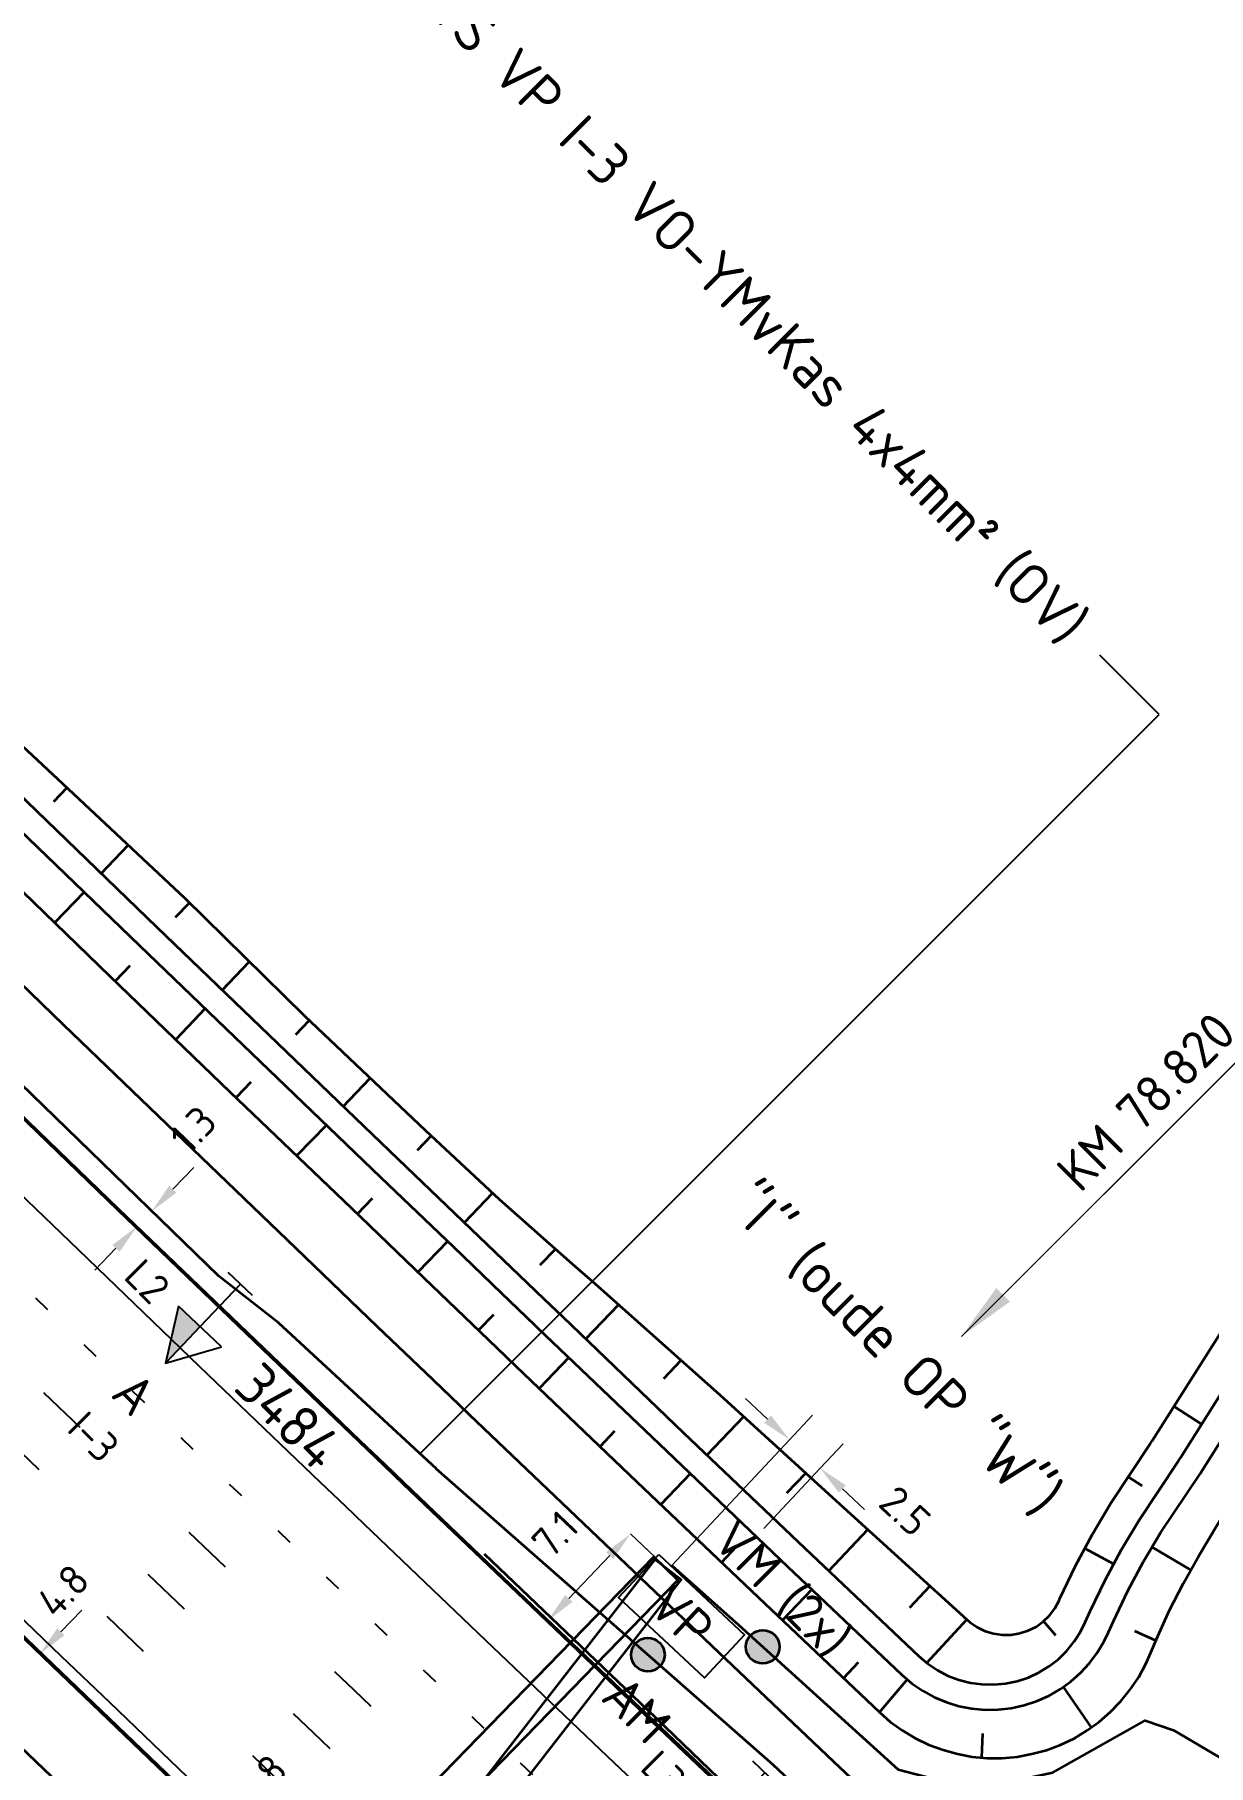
# Model space of a CAD drawing. Header units: metres. Extents: x 134219 to 139080, y 438661 to 444352.
# Drawn here: x 138011.3 to 138081.2, y 439748.1 to 439851.1 of the extents above; entities that cross this region are included whole.
import ezdxf
from ezdxf.enums import TextEntityAlignment as Align

# ---------------------------------------------------------------- set-up
doc = ezdxf.new("R2010")
doc.units = ezdxf.units.M
doc.linetypes.add('13strp', pattern=[4, 1, -3])
doc.linetypes.add('39strp', pattern=[12, 3, -9])
doc.layers.get('DEFPOINTS').update_dxf_attribs({"color": 193})
for name, color, linetype, lineweight in [('N-WE-AM-AANPIJLING-G', 7, 'Continuous', 18), ('N-WE-KL-ET-T18', 1, 'Continuous', 18), ('N-WE-KL-ET-T25', 7, 'Continuous', 25), ('N-WE-KL-ET_LS_HULPSTUK_MOF-G', 10, 'Continuous', 35), ('N-WE-KL-ET_LS_OV_ARMATUUR-S', 7, 'Continuous', 25), ('N-WE-KL-ET_LS_OV_ARMATUUR-T18', 1, 'Continuous', 25), ('N-WE-KL-ET_LS_OV_KABEL-G', 10, 'KL-LS-OV-N', 35), ('N-WE-KL-ET_LS_OV_KABEL-M', 7, 'Continuous', 18), ('N-WE-KL-ET_LS_OV_KABEL-T25', 7, 'Continuous', 25), ('N-WE-KL-ET_LS_OV_KAST-S', 10, 'Continuous', 25), ('N-WE-KL-ET_LS_OV_MANTELBUIS-G', 10, 'Continuous', 35), ('Utd-geleiderail-nw', 8, 'glm a2ee v014$0$f2m40080', 35), ('Utd-ondergr-nw', 8, '13strp', 35)]:
    doc.layers.add(name, color=color, linetype=linetype, lineweight=lineweight)
doc.layers.add('N-WE-KL-ET_LS_OV_ARMATUUR-T25', color=2, linetype='Continuous')
doc.layers.add('Utd-weg-nw', color=8, linetype='Continuous')
doc.styles.add('ISO18', font='NLCS-ISO.ttf')
doc.styles.add('ISO25', font='NLCS-ISO.ttf')
doc.styles.add('NLCS-ISO', font='NLCS-ISO.ttf')
doc.styles.add('NLCS_18', font='NLCS-ISO.ttf', dxfattribs={"height": 1.8})
doc.styles.add('NLCS_25', font='NLCS-ISO.ttf', dxfattribs={"height": 2.5})
doc.linetypes.add('glm a2ee v014$0$f2m40080', pattern='A,2,-1,[160,RTW.shx,S=0.5,R=0,X=0,Y=0],-1', length=4)
doc.linetypes.add('KL-LS-OV-N', pattern='A,4,-1,[103,NLCS.SHX,S=0.75,R=0,X=0,Y=0],-1,4,-1.5,["0V",Standard,S=1,R=0,X=0,Y=-0.5],-3', length=14.5)
doc.dimstyles.new('NLCS_t18_pijl_Dimension_l3_h1', dxfattribs={"dimtxt": 1.8, "dimasz": 1.8, "dimexe": 2, "dimexo": 2, "dimgap": 0.7, "dimtad": 1, "dimdec": 1, "dimzin": 0, "dimdsep": 46, "dimtxsty": 'NLCS_18', "dimcen": 2.5, "dimdle": 2, "dimclrd": 256, "dimclre": 256, "dimclrt": 256, "dimadec": 1, "dimazin": 0, "dimtfac": 1, "dimtdec": 1, "dimtofl": 0, "dimtmove": 1, "dimatfit": 0, "dimfxl": 0, "dimtolj": 1, "dimtzin": 0, "dimlwd": 18, "dimlwe": 18, "dimarcsym": 0})
doc.dimstyles.new('UTD', dxfattribs={"dimtxt": 1.8, "dimasz": 1.8, "dimexe": 0, "dimexo": 0, "dimgap": 0.5, "dimtad": 1, "dimdec": 1, "dimzin": 1, "dimdsep": 46, "dimtxsty": 'ISO18', "dimcen": 2.5, "dimclrd": 256, "dimclre": 256, "dimclrt": 1, "dimadec": 0, "dimazin": 0, "dimtfac": 1, "dimtdec": 1, "dimtmove": 0, "dimatfit": 3, "dimfxl": 0, "dimlwd": -1, "dimlwe": -1, "dimarcsym": 0})

# ---------------------------------------------------------------- blocks, each defined once
blk = doc.blocks.new('r')
at = {"color": 0, "linetype": 'ByBlock'}
blk.add_lwpolyline([(-3.5, 1.75), (3.5, 1.75), (3.5, -1.75), (-3.5, -1.75), (-3.5, 1.75)], dxfattribs=at)
blk = doc.blocks.new('SKL-ET_OV_KAST_VOEDINGSPUNT-SO')
blk.add_blockref('r', (0, 0))
at = {"layer": 'N-WE-KL-ET-T18', "linetype": 'ByBlock', "style": 'NLCS-ISO', "flags": 1}
for tag, p in [('OMSCHRIJVING_LEGENDA', (0, -8.43)), ('LOCATIE', (0, -12.22)), ('BPS-CODERING', (0, -16)), ('VOEDINGSPUNT', (0, -19.78)), ('GROEPSNUMMER', (0, -23.57)), ('POSITIE_X', (0, -27.35)), ('POSITIE_Y', (0, -31.14)), ('OVERIGE_OPMERKING(EN)_1', (0, -34.92)), ('OVERIGE_OPMERKING(EN)_2', (0, -38.71))]:
    blk.add_attdef(tag, p, '', height=1.8, dxfattribs=at)
at = {"layer": 'N-WE-KL-ET-T25', "linetype": 'ByBlock', "style": 'NLCS-ISO'}
for tag, p in [('KASTNAAM', (0, 5.27)), ('SOORT_KAST', (0, 0))]:
    blk.add_attdef(tag, text='', height=2.5, dxfattribs=at).set_placement(p, align=Align.MIDDLE_CENTER)
blk = doc.blocks.new('SKL-ET_OV_ARMATUUR_HD_NATRIUM_1x150W-SO (3)')
for points in [[(3.49, -1.76), (6.49, 0), (3.49, 1.76)], [(3.49, 1.76), (3.49, -1.76)], [(0, 1), (0, -1)], [(3.49, 0), (0, 0)], [(3.49, 0), (6.49, 0)]]:
    blk.add_lwpolyline(points)
blk.add_solid([(3.49, 0), (3.49, -1.76), (6.49, 0)])
at = {"layer": 'N-WE-KL-ET-T18', "linetype": 'ByBlock', "style": 'NLCS-ISO'}
blk.add_attdef('GROEPSNUMMER', text='', height=1.8, dxfattribs=at).set_placement((-2, -4), align=Align.RIGHT)
blk.add_attdef('FASE-AANSLUITING', (10, -4), '', height=1.8, dxfattribs=at)
at = {"layer": 'N-WE-KL-ET-T18', "linetype": 'ByBlock', "style": 'NLCS-ISO', "flags": 1}
for tag, p in [('TYPE_ARMATUUR', (7.76, -13.46)), ('TYPE_FABRIKAAT', (7.76, -17.24)), ('VERMOGEN_LAMP', (7.76, -21.02)), ('SPIEGELSTAND', (7.76, -24.81)), ('HOOGTE_LICHTMAST', (7.76, -28.59)), ('UITLEGGERHOEK', (7.76, -32.38)), ('TYPE_LICHTMAST', (7.76, -36.16)), ('BOTSVRIENDELIJK', (7.76, -39.95)), ('POSITIE_LICHTMAST', (7.76, -43.73)), ('KABELAANSLUITING', (7.76, -47.52)), ('VOEDINGSPUNT', (7.76, -51.3))]:
    blk.add_attdef(tag, p, '', height=1.8, dxfattribs=at)
at = {"layer": 'N-WE-KL-ET-T25', "linetype": 'ByBlock', "style": 'NLCS-ISO'}
blk.add_attdef('MASTNUMMER', text='', height=2.5, dxfattribs=at).set_placement((4, 4.31), align=Align.MIDDLE)
at = {"layer": 'N-WE-KL-ET-T25', "linetype": 'ByBlock', "style": 'NLCS-ISO', "flags": 1}
blk.add_attdef('TYPE_SYMBOOL', (7.76, -10.06), '', height=2.5, dxfattribs=at)
blk = doc.blocks.new('SKL-ET_HULP_MOF_AFDEKMOF_SO')
at = {"ltscale": 10}
h = blk.add_hatch(color=256, dxfattribs=at)
edge = h.paths.add_edge_path()
edge.add_arc((0, 0), 1, 0, 360)
blk.add_circle((0, 0), 1)
at = {"layer": 'N-WE-KL-ET-T18', "style": 'NLCS-ISO', "flags": 1}
for tag, p in [('OMSCHRIJVING_LEGENDA', (0, -8.43)), ('LOCATIE', (0, -12.22)), ('MASTNUMMER', (0, -16)), ('VAN', (0, -19.78)), ('NAAR', (0, -23.57)), ('AFTAKKING', (0, -27.35)), ('VOEDINGSPUNT', (0, -31.14)), ('GROEPSNUMMER', (0, -34.92)), ('POSITIE_X', (0, -38.71)), ('POSITIE_Y', (0, -42.49)), ('OVERIGE_OPMERKING(EN)_2', (0, -50.06))]:
    blk.add_attdef(tag, p, '', height=1.8, dxfattribs=at)
at = {"layer": 'N-WE-KL-ET-T18', "style": 'NLCS-ISO'}
blk.add_attdef('OVERIGE_OPMERKING(EN)_1', (0, -46.28), '', height=1.8, dxfattribs=at)
at = {"layer": 'N-WE-KL-ET-T25', "style": 'NLCS-ISO'}
blk.add_attdef('SOORT_MOF', (0, 2.71), '', height=2.25, dxfattribs=at)
blk = doc.blocks.new('*D262')
at = {"layer": 'DEFPOINTS', "color": 0, "transparency": 16777216}
for p in [(138011.64, 439754.7), (138008.31, 439751.23), (138008.31, 439751.23)]:
    blk.add_point(p, dxfattribs=at)
at = {"layer": 'N-WE-KL-ET_LS_OV_KABEL-M', "linetype": 'Continuous', "lineweight": 18, "transparency": 16777216}
for p, q in [((138012.88, 439756), (138014.13, 439757.3)), ((138007.06, 439749.93), (138005.81, 439748.63))]:
    blk.add_line(p, q, dxfattribs=at)
at = {"layer": 'N-WE-KL-ET_LS_OV_KABEL-M', "lineweight": 18, "transparency": 16777216}
for p, q in [((138011.64, 439754.7), (138013.08, 439753.32)), ((138008.31, 439751.23), (138009.75, 439749.85))]:
    blk.add_line(p, q, dxfattribs=at)
at = {"layer": 'N-WE-KL-ET_LS_OV_KABEL-M', "transparency": 16777216}
for points in [[(138012.67, 439756.21), (138013.1, 439755.8), (138011.64, 439754.7)], [(138006.84, 439750.14), (138007.28, 439749.73), (138008.31, 439751.23)]]:
    blk.add_solid(points, dxfattribs=at)
at = {"layer": 'N-WE-KL-ET_LS_OV_KABEL-M', "transparency": 16777216, "insert": (138013.01, 439758.45), "char_height": 1.8, "attachment_point": 5, "rotation": 46.1969, "style": 'NLCS_18'}
blk.add_mtext('\\A1;4.8', dxfattribs=at)
blk = doc.blocks.new('*D268')
at = {"layer": 'DEFPOINTS', "color": 0, "transparency": 16777216}
for p in [(138018.3, 439781.06), (138018.3, 439781.06), (138017.41, 439780.13)]:
    blk.add_point(p, dxfattribs=at)
at = {"layer": 'N-WE-KL-ET_LS_OV_KABEL-M', "linetype": 'Continuous', "lineweight": 18, "transparency": 16777216}
for p, q in [((138019.55, 439782.36), (138020.8, 439783.65)), ((138016.16, 439778.84), (138014.91, 439777.54))]:
    blk.add_line(p, q, dxfattribs=at)
at = {"layer": 'N-WE-KL-ET_LS_OV_KABEL-M', "lineweight": 18, "transparency": 16777216}
for p, q in [((138018.3, 439781.06), (138016.86, 439782.45)), ((138017.41, 439780.13), (138015.97, 439781.52))]:
    blk.add_line(p, q, dxfattribs=at)
at = {"layer": 'N-WE-KL-ET_LS_OV_KABEL-M', "transparency": 16777216}
for points in [[(138019.33, 439782.56), (138019.77, 439782.15), (138018.3, 439781.06)], [(138015.95, 439779.04), (138016.38, 439778.63), (138017.41, 439780.13)]]:
    blk.add_solid(points, dxfattribs=at)
at = {"layer": 'N-WE-KL-ET_LS_OV_KABEL-M', "transparency": 16777216, "insert": (138020.77, 439785.93), "char_height": 1.8, "attachment_point": 5, "rotation": 46.1016, "style": 'NLCS_18'}
blk.add_mtext('\\A1;1.3', dxfattribs=at)
blk = doc.blocks.new('*D356')
at = {"layer": 'DEFPOINTS', "color": 0, "transparency": 16777216}
for p in [(138056.27, 439767.44), (138056.27, 439767.44), (138058.09, 439765.74)]:
    blk.add_point(p, dxfattribs=at)
at = {"layer": 'N-WE-KL-ET_LS_OV_KABEL-M', "linetype": 'Continuous', "lineweight": 18, "transparency": 16777216}
for p, q in [((138054.96, 439768.67), (138053.64, 439769.9)), ((138059.41, 439764.51), (138060.72, 439763.28))]:
    blk.add_line(p, q, dxfattribs=at)
at = {"layer": 'N-WE-KL-ET_LS_OV_KABEL-M', "lineweight": 18, "transparency": 16777216}
for p, q in [((138056.27, 439767.44), (138057.64, 439768.9)), ((138058.09, 439765.74), (138059.46, 439767.2))]:
    blk.add_line(p, q, dxfattribs=at)
at = {"layer": 'N-WE-KL-ET_LS_OV_KABEL-M', "transparency": 16777216}
for points in [[(138055.16, 439768.89), (138054.75, 439768.45), (138056.27, 439767.44)], [(138059.61, 439764.73), (138059.2, 439764.29), (138058.09, 439765.74)]]:
    blk.add_solid(points, dxfattribs=at)
at = {"layer": 'N-WE-KL-ET_LS_OV_KABEL-M', "transparency": 16777216, "insert": (138063.14, 439763.2), "char_height": 1.8, "attachment_point": 5, "rotation": 316.8888, "style": 'NLCS_18'}
blk.add_mtext('\\A1;2.5', dxfattribs=at)
blk = doc.blocks.new('*D358')
at = {"layer": 'DEFPOINTS', "color": 0, "transparency": 16777216}
for p in [(138023.44, 439743.38), (138020.13, 439739.93), (138020.13, 439739.93)]:
    blk.add_point(p, dxfattribs=at)
at = {"layer": 'N-WE-KL-ET_LS_OV_KABEL-M', "linetype": 'Continuous', "lineweight": 18, "transparency": 16777216}
for p, q in [((138024.69, 439744.68), (138025.93, 439745.98)), ((138018.88, 439738.63), (138017.64, 439737.33))]:
    blk.add_line(p, q, dxfattribs=at)
at = {"layer": 'N-WE-KL-ET_LS_OV_KABEL-M', "lineweight": 18, "transparency": 16777216}
for p, q in [((138023.44, 439743.38), (138022, 439744.77)), ((138020.13, 439739.93), (138018.68, 439741.31))]:
    blk.add_line(p, q, dxfattribs=at)
at = {"layer": 'N-WE-KL-ET_LS_OV_KABEL-M', "transparency": 16777216}
for points in [[(138024.47, 439744.89), (138024.9, 439744.48), (138023.44, 439743.38)], [(138018.67, 439738.84), (138019.1, 439738.42), (138020.13, 439739.93)]]:
    blk.add_solid(points, dxfattribs=at)
at = {"layer": 'N-WE-KL-ET_LS_OV_KABEL-M', "transparency": 16777216, "insert": (138024.81, 439747.13), "char_height": 1.8, "attachment_point": 5, "rotation": 46.2058, "style": 'NLCS_18'}
blk.add_mtext('\\A1;4.8', dxfattribs=at)
blk = doc.blocks.new('*D369')
at = {"layer": 'DEFPOINTS', "color": 0, "transparency": 16777216}
for p in [(138046.8, 439761.84), (138046.8, 439761.84), (138041.88, 439756.68)]:
    blk.add_point(p, dxfattribs=at)
at = {"layer": 'N-WE-KL-ET_LS_OV_KABEL-M', "lineweight": 18, "transparency": 16777216}
for p, q in [((138046.8, 439761.84), (138048.25, 439760.46)), ((138041.88, 439756.68), (138043.33, 439755.3))]:
    blk.add_line(p, q, dxfattribs=at)
at = {"layer": 'N-WE-KL-ET_LS_OV_KABEL-M', "linetype": 'Continuous', "lineweight": 18, "transparency": 16777216}
blk.add_line((138043.12, 439757.99), (138045.56, 439760.54), dxfattribs=at)
at = {"layer": 'N-WE-KL-ET_LS_OV_KABEL-M', "transparency": 16777216}
for points in [[(138045.34, 439760.74), (138045.77, 439760.33), (138046.8, 439761.84)], [(138042.91, 439758.19), (138043.34, 439757.78), (138041.88, 439756.68)]]:
    blk.add_solid(points, dxfattribs=at)
at = {"layer": 'N-WE-KL-ET_LS_OV_KABEL-M', "transparency": 16777216, "insert": (138042.3, 439761.82), "char_height": 1.8, "attachment_point": 5, "rotation": 46.3454, "style": 'NLCS_18'}
blk.add_mtext('\\A1;7.1', dxfattribs=at)
blk = doc.blocks.new('SKL-ET_HULP_MOF_VERBINDINGSMOF-SO')
at = {"ltscale": 10}
h = blk.add_hatch(color=256, dxfattribs=at)
edge = h.paths.add_edge_path()
edge.add_arc((0, 0), 1, 0, 360)
blk.add_circle((0, 0), 1)
at = {"layer": 'N-WE-KL-ET_LS_OV_ARMATUUR-T18', "style": 'ISO18', "flags": 1}
for tag, p in [('OMSCHRIJVING_LEGENDA', (0, -8.43)), ('LOCATIE', (0, -12.22)), ('MASTNUMMER', (0, -16)), ('VAN', (0, -19.78)), ('NAAR', (0, -23.57)), ('VOEDINGSPUNT', (0, -27.35)), ('GROEPSNUMMER', (0, -31.14)), ('OVERIGE_OPMERKING(EN)_1', (0, -34.92)), ('OVERIGE_OPMERKING(EN)_2', (0, -38.71))]:
    blk.add_attdef(tag, p, '', height=1.8, dxfattribs=at)
at = {"layer": 'N-WE-KL-ET_LS_OV_ARMATUUR-T25', "style": 'ISO25'}
blk.add_attdef('SOORT_MOF', (0, 2.71), '', height=2.25, dxfattribs=at)
blk = doc.blocks.new('SAL-AM_KILOMETRERING-SO (1)')
blk.add_lwpolyline([(10, 0), (19, 0), (37, 0)])
at = {"style": 'ISO25'}
blk.add_text('KM', height=2.25, dxfattribs=at).set_placement((21, 1))
blk.add_attdef('KM', (26, 1), '', height=2.25, dxfattribs=at)

msp = doc.modelspace()

# ---------------------------------------------------------------- linework, layer by layer
at = {"layer": 'N-WE-KL-ET_LS_OV_KABEL-G', "flags": 128}
for points, elevation in [([(137436.91, 440306.7), (137444.28, 440300.35), (137482.44, 440263.04), (137488.79, 440256.89), (137491.36, 440254.61), (137492.38, 440253.39), (137536.11, 440210.84), (137584.46, 440163.72), (137625.43, 440123.4), (137629.18, 440119.99), (137630.49, 440119.14), (137632.39, 440116.92), (137668.36, 440081.71), (137675.32, 440074.8), (137677.35, 440073.36), (137679.01, 440071.17), (137703.42, 440047.33), (137722.06, 440029.17), (137723.85, 440028.13), (137725.24, 440026.43), (137736.96, 440014.83), (137746.02, 440006.09), (137750.75, 440001.92), (137767.59, 439985.79), (137770.24, 439982.8), (137773.53, 439979.73), (137775.37, 439977.8), (137781.94, 439971.22), (137815.54, 439938.78), (137858.64, 439896.54), (137910.22, 439846.16), (137939.96, 439816.95), (137949.15, 439808.11), (137954.69, 439802.95), (137958.56, 439799.29), (137959.31, 439797.98), (138000, 439759.02), (138001.68, 439757.82), (138004.72, 439754.97), (138006.3, 439753.15), (138026.58, 439733.76), (138047.23, 439713.88), (138048.95, 439712.64), (138051.86, 439709.96), (138053.22, 439708.2), (138075.65, 439687.35), (138078.9, 439684.05), (138080.54, 439683.96), (138083.79, 439681.24), (138083.79, 439681.24)], 0.78), ([(138117.8, 439691.6), (138115.63, 439693.28), (138114.24, 439694.01), (138099.89, 439706.6), (138098.96, 439707.43), (138086.81, 439718.48), (138055.29, 439748.08), (138035.23, 439765.71), (138035.25, 439765.71), (138025.84, 439774.41), (138022.29, 439777.18), (137997.26, 439801.48), (137982.03, 439816.19), (137952.9, 439844.66), (137950.81, 439846), (137947.25, 439849.56), (137871.11, 439921.25), (137871.64, 439921.57), (137872.2, 439921.27)], 1.03), ([(138049.26, 439759.96), (138053.22, 439756.42), (138062.73, 439747.81), (138066.03, 439746.96), (138068.87, 439746.98), (138071.93, 439747.63), (138077.43, 439750.73), (138079.13, 439750.15), (138088.95, 439744.36), (138092.33, 439742.27), (138095.15, 439740.45)], 0.41)]:
    msp.add_lwpolyline(points, dxfattribs=dict(at, elevation=elevation))
at = {"layer": 'N-WE-KL-ET_LS_OV_KABEL-M'}
for points in [[(138049.26, 439759.96), (138056.27, 439767.44)], [(138054.74, 439762.16), (138058.09, 439765.74)], [(138047.97, 439760.72), (138046.8, 439761.84)]]:
    msp.add_lwpolyline(points, dxfattribs=at)
at = {"layer": 'N-WE-KL-ET_LS_OV_KABEL-T25'}
for p, q in [((138078.27, 439810.62), (138074.74, 439814.15)), ((138034.28, 439766.62), (138078.27, 439810.62))]:
    msp.add_line(p, q, dxfattribs=at)
at = {"layer": 'N-WE-KL-ET_LS_OV_MANTELBUIS-G', "linetype": 'Continuous'}
for points in [[(138008.26, 439708.83), (138009.84, 439707.61), (138049.82, 439759.1), (138048.24, 439760.32)], [(138022.38, 439733.94), (138023.81, 439732.54), (138049.62, 439759.07), (138048.18, 439760.47)]]:
    msp.add_lwpolyline(points, close=True, dxfattribs=at)
at = {"layer": 'Utd-geleiderail-nw', "linetype": 'Continuous', "flags": 128}
msp.add_lwpolyline([(138038.09, 439760.64), (138047.81, 439751.35), (138052.54, 439746.82)], dxfattribs=at)
at = {"layer": 'Utd-ondergr-nw', "linetype": 'Continuous', "flags": 128}
for points in [[(137942.9, 439852.34), (137944.61, 439850.66), (137951.78, 439843.68), (137958.94, 439836.71), (137966.1, 439829.73), (137969.16, 439826.75), (137973.25, 439822.76), (137980.4, 439815.81), (137987.56, 439808.86), (137994.72, 439801.92), (138001.89, 439794.99), (138009.07, 439788.07), (138016.25, 439781.15), (138023.44, 439774.24), (138027.78, 439770.08), (138030.65, 439767.33), (138032.12, 439765.92), (138033.25, 439764.83), (138040.48, 439757.92), (138047.71, 439751.03), (138054.96, 439744.15)], [(137942.94, 439852.39), (137944.66, 439850.71), (137951.82, 439843.74), (137958.99, 439836.76), (137966.15, 439829.78), (137969.21, 439826.8), (137973.3, 439822.81), (137980.45, 439815.86), (137987.6, 439808.91), (137994.77, 439801.97), (138001.94, 439795.04), (138009.11, 439788.12), (138016.3, 439781.2), (138023.49, 439774.29), (138027.83, 439770.13), (138030.69, 439767.38), (138032.17, 439765.97), (138033.3, 439764.88), (138040.53, 439757.97), (138047.76, 439751.08), (138055.01, 439744.2)], [(137936.23, 439827.74), (137943.39, 439820.76), (137950.56, 439813.78), (137953.61, 439810.8), (137957.72, 439806.8), (137964.88, 439799.83), (137972.05, 439792.87), (137979.23, 439785.92), (137986.42, 439778.97), (137993.61, 439772.03), (138000.81, 439765.1), (138008.02, 439758.17), (138012.36, 439754), (138015.23, 439751.25), (138022.45, 439744.33), (138029.67, 439737.41), (138036.89, 439730.49), (138044.11, 439723.57), (138051.33, 439716.65), (138058.54, 439709.73), (138065.49, 439703.07)], [(137936.28, 439827.79), (137943.44, 439820.81), (137950.6, 439813.83), (137953.66, 439810.85), (137957.76, 439806.85), (137964.93, 439799.88), (137972.1, 439792.92), (137979.28, 439785.97), (137986.47, 439779.02), (137993.66, 439772.08), (138000.86, 439765.15), (138008.07, 439758.22), (138012.41, 439754.06), (138015.28, 439751.3), (138022.5, 439744.38), (138029.72, 439737.46), (138036.94, 439730.54), (138044.16, 439723.62), (138051.37, 439716.7), (138058.59, 439709.78), (138065.54, 439703.12)], [(138005.72, 439813.29), (138013.01, 439806.5), (138020.26, 439799.68), (138027.36, 439792.7), (138034.59, 439785.85), (138038.98, 439781.76), (138041.95, 439779.12), (138043.48, 439777.78), (138044.67, 439776.74), (138052.12, 439770.12), (138059.48, 439763.41), (138066.82, 439756.73)], [(138004.27, 439811.8), (138011.43, 439804.88), (138018.6, 439797.96), (138025.78, 439791.05), (138032.96, 439784.15), (138037.29, 439780), (138040.16, 439777.25), (138041.63, 439775.84), (138042.76, 439774.75), (138049.96, 439767.86), (138057.18, 439760.99), (138063.97, 439754.55)], [(138012.47, 439805.45), (138013.26, 439806.27)], [(138010.39, 439803.8), (138017.56, 439796.88), (138024.74, 439789.97), (138031.92, 439783.07), (138036.25, 439778.92), (138039.12, 439776.17), (138040.59, 439774.76), (138041.72, 439773.67), (138048.93, 439766.78), (138056.15, 439759.9), (138062.93, 439753.46)], [(138015.28, 439801.16), (138016.9, 439802.84)], [(138008.63, 439801.97), (138015.8, 439795.05), (138022.97, 439788.14), (138030.16, 439781.24), (138034.49, 439777.08), (138037.36, 439774.33), (138038.83, 439772.92), (138039.97, 439771.83), (138047.17, 439764.94), (138054.4, 439758.06), (138061.61, 439751.22)], [(138014.28, 439800.05), (138012.51, 439798.22)], [(138019.71, 439798.55), (138020.54, 439799.41)], [(138005.85, 439799.09), (138013.02, 439792.17), (138020.2, 439785.26), (138027.39, 439778.35), (138031.72, 439774.19), (138034.59, 439771.44), (138036.06, 439770.03), (138037.2, 439768.94), (138044.41, 439762.05), (138051.64, 439755.16), (138058.88, 439748.29), (138066.14, 439741.44)], [(138016.99, 439795.66), (138016.11, 439794.75)], [(138022.48, 439794.22), (138024.1, 439795.9)], [(138021.48, 439793.11), (138019.72, 439791.28)], [(138026.88, 439791.58), (138027.67, 439792.41)], [(138029.69, 439787.29), (138031.3, 439788.97)], [(138024.2, 439788.73), (138023.32, 439787.81)], [(138028.69, 439786.18), (138026.92, 439784.35)], [(138034.11, 439784.68), (138034.93, 439785.53)], [(138031.41, 439781.8), (138030.53, 439780.88)], [(138036.91, 439780.37), (138038.59, 439782.12)], [(138035.9, 439779.25), (138034.14, 439777.42)], [(138041.42, 439777.85), (138042.33, 439778.79)], [(138066.82, 439756.73), (138067, 439756.58), (138067.43, 439756.28), (138067.91, 439756.05), (138068.41, 439755.9), (138068.93, 439755.83), (138069.45, 439755.83), (138069.97, 439755.92), (138070.47, 439756.08), (138070.94, 439756.31), (138071.37, 439756.62), (138071.74, 439756.98), (138072.06, 439757.4), (138072.31, 439757.86), (138072.36, 439757.99), (138073.29, 439759.93), (138074.3, 439761.82), (138075.4, 439763.66), (138077.74, 439767.19), (138077.86, 439767.37), (138083.21, 439775.83)], [(138038.63, 439774.87), (138037.75, 439773.96)], [(138044.13, 439773.45), (138046.08, 439775.48)], [(138063.97, 439754.55), (138064.48, 439754.11), (138065.07, 439753.72), (138065.69, 439753.39), (138066.35, 439753.14), (138067.03, 439752.97), (138067.72, 439752.88), (138068.42, 439752.86), (138069.12, 439752.92), (138069.81, 439753.07), (138070.48, 439753.29), (138071.11, 439753.58), (138071.71, 439753.95), (138072.27, 439754.38), (138072.77, 439754.87), (138073.21, 439755.42), (138073.59, 439756.01), (138073.87, 439756.58), (138074.16, 439757.23), (138075.05, 439759.08), (138076.02, 439760.9), (138077.07, 439762.66), (138079.41, 439766.19), (138079.54, 439766.37), (138084.88, 439774.83)], [(138062.93, 439753.46), (138062.95, 439753.44), (138063.55, 439752.93), (138064.2, 439752.49), (138064.88, 439752.12), (138065.61, 439751.81), (138066.35, 439751.58), (138067.12, 439751.43), (138067.9, 439751.36), (138068.69, 439751.37), (138069.46, 439751.46), (138070.23, 439751.63), (138070.97, 439751.87), (138071.69, 439752.19), (138072.37, 439752.58), (138073, 439753.04), (138073.59, 439753.56), (138074.12, 439754.14), (138074.58, 439754.76), (138074.99, 439755.44), (138075.25, 439755.98), (138075.54, 439756.64), (138076.4, 439758.44), (138077.34, 439760.19), (138078.35, 439761.89), (138080.7, 439765.42), (138080.82, 439765.6), (138086.17, 439774.06)], [(138043.12, 439772.33), (138041.36, 439770.5)], [(138048.78, 439771.08), (138049.82, 439772.17)], [(138080.79, 439768.36), (138079.16, 439769.42)], [(138051.36, 439766.54), (138053.54, 439768.83)], [(138045.85, 439767.96), (138044.98, 439767.04)], [(138050.35, 439765.42), (138048.6, 439763.59)], [(138056.1, 439764.27), (138057.23, 439765.46)], [(138077.25, 439764.69), (138076.43, 439765.23)], [(138061.61, 439751.22), (138062.26, 439750.65), (138062.99, 439750.13), (138063.75, 439749.67), (138064.56, 439749.28), (138065.4, 439748.97), (138066.26, 439748.73), (138067.14, 439748.57), (138068.03, 439748.49), (138068.92, 439748.49), (138069.81, 439748.57), (138070.69, 439748.73), (138071.56, 439748.96), (138072.4, 439749.28), (138073.2, 439749.66), (138073.97, 439750.12), (138074.7, 439750.64), (138075.37, 439751.23), (138075.99, 439751.87), (138076.55, 439752.57), (138077.05, 439753.31), (138077.47, 439754.1), (138077.77, 439754.77), (138078.1, 439755.56), (138078.86, 439757.25), (138079.71, 439758.91), (138080.62, 439760.53), (138082.8, 439764.16)], [(138058.6, 439759.64), (138060.92, 439762.09)], [(138053.09, 439761.06), (138052.22, 439760.14)], [(138075.56, 439760.04), (138073.84, 439760.96)], [(138077.86, 439761.05), (138080.14, 439759.69)], [(138057.59, 439758.53), (138055.84, 439756.69)], [(138063.42, 439757.46), (138064.62, 439758.73)], [(138064.43, 439754.15), (138066.82, 439756.73)], [(138072.11, 439755.79), (138071.39, 439756.64)], [(138076.8, 439756.06), (138078.07, 439755.49)], [(138060.34, 439754.17), (138059.47, 439753.25)], [(138063.27, 439753.17), (138061.61, 439751.22)], [(138072.55, 439752.72), (138074.22, 439750.3)], [(138067.76, 439749.94), (138067.69, 439748.52)]]:
    msp.add_lwpolyline(points, dxfattribs=at)
at = {"layer": 'Utd-weg-nw', "linetype": '39strp', "flags": 128}
for points in [[(137358.55, 440406.61), (137364.09, 440401.22), (137371.25, 440394.24), (137378.41, 440387.26), (137385.57, 440380.28), (137392.73, 440373.3), (137399.9, 440366.32), (137407.06, 440359.34), (137414.22, 440352.36), (137421.38, 440345.38), (137428.54, 440338.4), (137435.7, 440331.42), (137442.86, 440324.44), (137450.03, 440317.46), (137457.19, 440310.48), (137464.35, 440303.5), (137471.51, 440296.52), (137478.67, 440289.55), (137485.83, 440282.57), (137492.99, 440275.59), (137500.16, 440268.61), (137507.32, 440261.63), (137514.48, 440254.65), (137521.64, 440247.67), (137528.8, 440240.69), (137535.96, 440233.71), (137543.13, 440226.73), (137550.29, 440219.75), (137557.45, 440212.77), (137564.61, 440205.79), (137568.83, 440201.67), (137571.77, 440198.81), (137578.93, 440191.83), (137586.09, 440184.85), (137593.26, 440177.87), (137600.42, 440170.89), (137607.58, 440163.91), (137614.74, 440156.94), (137621.9, 440149.96), (137629.06, 440142.98), (137636.22, 440136), (137643.39, 440129.02), (137650.55, 440122.04), (137657.71, 440115.06), (137664.87, 440108.08), (137672.03, 440101.1), (137679.19, 440094.12), (137686.35, 440087.14), (137693.52, 440080.16), (137700.68, 440073.18), (137707.84, 440066.2), (137715, 440059.22), (137715.57, 440058.66), (137722.16, 440052.24), (137729.32, 440045.26), (137736.49, 440038.28), (137743.65, 440031.3), (137750.81, 440024.32), (137757.97, 440017.35), (137765.13, 440010.37), (137772.29, 440003.39), (137779.45, 439996.41), (137786.62, 439989.43), (137793.78, 439982.45), (137800.94, 439975.47), (137808.1, 439968.49), (137815.26, 439961.51), (137822.42, 439954.53), (137829.58, 439947.55), (137836.75, 439940.57), (137843.91, 439933.59), (137851.07, 439926.61), (137858.23, 439919.63), (137865.39, 439912.65), (137872.55, 439905.67), (137879.71, 439898.69), (137886.88, 439891.71), (137894.04, 439884.74), (137901.2, 439877.76), (137908.36, 439870.78), (137915.52, 439863.8), (137922.68, 439856.82), (137929.85, 439849.84), (137935.29, 439844.53), (137937.01, 439842.86), (137944.17, 439835.88), (137951.33, 439828.9), (137958.49, 439821.92), (137961.55, 439818.94), (137965.65, 439814.95), (137972.8, 439807.99), (137979.97, 439801.03), (137987.14, 439794.09), (137994.32, 439787.15), (138001.5, 439780.22), (138008.69, 439773.29), (138015.89, 439766.38), (138020.23, 439762.21), (138023.1, 439759.46), (138030.32, 439752.54), (138037.54, 439745.62), (138044.76, 439738.7), (138051.98, 439731.78), (138059.19, 439724.86), (138066.41, 439717.94), (138073.36, 439711.28)], [(137356.11, 440404.11), (137361.65, 440398.71), (137368.81, 440391.73), (137375.97, 440384.75), (137383.13, 440377.77), (137390.29, 440370.79), (137397.45, 440363.81), (137404.61, 440356.83), (137411.78, 440349.85), (137418.94, 440342.87), (137426.1, 440335.9), (137433.26, 440328.92), (137440.42, 440321.94), (137447.58, 440314.96), (137454.74, 440307.98), (137461.91, 440301), (137469.07, 440294.02), (137476.23, 440287.04), (137483.39, 440280.06), (137490.55, 440273.08), (137497.71, 440266.1), (137504.87, 440259.12), (137512.04, 440252.14), (137519.2, 440245.16), (137526.36, 440238.18), (137533.52, 440231.2), (137540.68, 440224.22), (137547.84, 440217.24), (137555.01, 440210.26), (137562.17, 440203.29), (137566.39, 440199.17), (137569.33, 440196.31), (137576.49, 440189.33), (137583.65, 440182.35), (137590.81, 440175.37), (137597.97, 440168.39), (137605.14, 440161.41), (137612.3, 440154.43), (137619.46, 440147.45), (137626.62, 440140.47), (137633.78, 440133.49), (137640.94, 440126.51), (137648.1, 440119.53), (137655.27, 440112.55), (137662.43, 440105.57), (137669.59, 440098.59), (137676.75, 440091.61), (137683.91, 440084.63), (137691.07, 440077.65), (137698.23, 440070.67), (137705.4, 440063.7), (137712.56, 440056.72), (137713.13, 440056.16), (137719.72, 440049.74), (137726.88, 440042.76), (137734.04, 440035.78), (137741.2, 440028.8), (137748.37, 440021.82), (137755.53, 440014.84), (137762.69, 440007.86), (137769.85, 440000.88), (137777.01, 439993.9), (137784.17, 439986.92), (137791.33, 439979.94), (137798.5, 439972.96), (137805.66, 439965.98), (137812.82, 439959), (137819.98, 439952.02), (137827.14, 439945.04), (137834.3, 439938.06), (137841.46, 439931.09), (137848.63, 439924.11), (137855.79, 439917.13), (137862.95, 439910.15), (137870.11, 439903.17), (137877.27, 439896.19), (137884.43, 439889.21), (137891.59, 439882.23), (137898.76, 439875.25), (137905.92, 439868.27), (137913.08, 439861.29), (137920.24, 439854.31), (137927.4, 439847.33), (137932.84, 439842.03), (137934.56, 439840.35), (137941.73, 439833.37), (137948.89, 439826.39), (137956.05, 439819.41), (137959.11, 439816.43), (137963.21, 439812.44), (137970.37, 439805.48), (137977.53, 439798.52), (137984.71, 439791.57), (137991.89, 439784.63), (137999.07, 439777.7), (138006.27, 439770.77), (138013.47, 439763.85), (138017.81, 439759.69), (138020.68, 439756.93), (138027.9, 439750.01), (138035.12, 439743.09), (138042.34, 439736.17), (138049.55, 439729.25), (138056.77, 439722.33), (138063.99, 439715.41), (138070.94, 439708.75)], [(137353.67, 440401.6), (137359.2, 440396.2), (137366.36, 440389.22), (137373.53, 440382.25), (137380.69, 440375.27), (137387.85, 440368.29), (137395.01, 440361.31), (137402.17, 440354.33), (137409.33, 440347.35), (137416.49, 440340.37), (137423.66, 440333.39), (137430.82, 440326.41), (137437.98, 440319.43), (137445.14, 440312.45), (137452.3, 440305.47), (137459.46, 440298.49), (137466.62, 440291.51), (137473.79, 440284.53), (137480.95, 440277.55), (137488.11, 440270.57), (137495.27, 440263.59), (137502.43, 440256.61), (137509.59, 440249.63), (137516.76, 440242.66), (137523.92, 440235.68), (137531.08, 440228.7), (137538.24, 440221.72), (137545.4, 440214.74), (137552.56, 440207.76), (137559.72, 440200.78), (137563.95, 440196.66), (137566.89, 440193.8), (137574.05, 440186.82), (137581.21, 440179.84), (137588.37, 440172.86), (137595.53, 440165.88), (137602.69, 440158.9), (137609.85, 440151.92), (137617.02, 440144.94), (137624.18, 440137.96), (137631.34, 440130.98), (137638.5, 440124), (137645.66, 440117.02), (137652.82, 440110.05), (137659.98, 440103.07), (137667.15, 440096.09), (137674.31, 440089.11), (137681.47, 440082.13), (137688.63, 440075.15), (137695.79, 440068.17), (137702.95, 440061.19), (137710.12, 440054.21), (137710.69, 440053.65), (137717.28, 440047.23), (137724.44, 440040.25), (137731.6, 440033.27), (137738.76, 440026.29), (137745.92, 440019.31), (137753.08, 440012.33), (137760.25, 440005.35), (137767.41, 439998.37), (137774.57, 439991.39), (137781.73, 439984.41), (137788.89, 439977.44), (137796.05, 439970.46), (137803.21, 439963.48), (137810.38, 439956.5), (137817.54, 439949.52), (137824.7, 439942.54), (137831.86, 439935.56), (137839.02, 439928.58), (137846.18, 439921.6), (137853.34, 439914.62), (137860.51, 439907.64), (137867.67, 439900.66), (137874.83, 439893.68), (137881.99, 439886.7), (137889.15, 439879.72), (137896.31, 439872.74), (137903.47, 439865.76), (137910.64, 439858.78), (137917.8, 439851.8), (137924.96, 439844.82), (137930.4, 439839.52), (137932.12, 439837.85), (137939.28, 439830.87), (137946.44, 439823.89), (137953.61, 439816.91), (137956.66, 439813.93), (137960.76, 439809.93), (137967.93, 439802.97), (137975.1, 439796.01), (137982.27, 439789.06), (137989.45, 439782.11), (137996.64, 439775.18), (138003.84, 439768.25), (138011.05, 439761.33), (138015.39, 439757.16), (138018.26, 439754.41), (138025.48, 439747.49), (138032.69, 439740.57), (138039.91, 439733.65), (138047.13, 439726.73), (138054.35, 439719.81), (138061.57, 439712.88), (138068.51, 439706.22)]]:
    msp.add_lwpolyline(points, dxfattribs=at)
at = {"layer": 'Utd-weg-nw', "linetype": '13strp', "flags": 128}
msp.add_lwpolyline([(137825.02, 439957.2), (137832.18, 439950.22), (137839.35, 439943.24), (137846.51, 439936.26), (137853.67, 439929.28), (137860.83, 439922.3), (137867.99, 439915.32), (137875.15, 439908.34), (137882.31, 439901.36), (137889.48, 439894.38), (137896.64, 439887.4), (137903.8, 439880.42), (137910.96, 439873.44), (137918.12, 439866.46), (137925.28, 439859.48), (137932.44, 439852.51), (137937.89, 439847.2), (137939.61, 439845.53), (137946.77, 439838.55), (137953.93, 439831.57), (137961.09, 439824.59), (137964.15, 439821.61), (137968.25, 439817.62), (137975.4, 439810.66), (137982.56, 439803.71), (137989.73, 439796.77), (137996.9, 439789.83), (138004.09, 439782.9), (138011.28, 439775.98), (138018.47, 439769.06), (138022.81, 439764.9), (138025.68, 439762.15), (138032.9, 439755.23), (138040.12, 439748.31), (138047.34, 439741.39), (138054.55, 439734.47), (138061.77, 439727.55), (138068.99, 439720.63), (138075.94, 439713.97)], dxfattribs=at)
at = {"layer": 'Utd-weg-nw', "linetype": 'Continuous', "flags": 128}
for points in [[(137942.28, 439848.27), (137949.44, 439841.29), (137956.6, 439834.31), (137963.76, 439827.33), (137966.82, 439824.35), (137970.91, 439820.36), (137978.07, 439813.4), (137985.22, 439806.46), (137992.39, 439799.51), (137999.56, 439792.58), (138006.74, 439785.65), (138013.93, 439778.74), (138021.12, 439771.82), (138025.46, 439767.66), (138028.33, 439764.91), (138029.8, 439763.5), (138030.94, 439762.41), (138038.16, 439755.5), (138045.41, 439748.6), (138052.66, 439741.72), (138059.93, 439734.85), (138067.21, 439728), (138074.51, 439721.16), (138078.81, 439717.14)], [(137936.77, 439828.29), (137943.93, 439821.31), (137951.09, 439814.33), (137954.15, 439811.35), (137958.25, 439807.35), (137965.42, 439800.39), (137972.59, 439793.42), (137979.77, 439786.47), (137986.95, 439779.52), (137994.15, 439772.59), (138001.35, 439765.65), (138008.55, 439758.73), (138012.9, 439754.56), (138015.77, 439751.81), (138022.99, 439744.89), (138030.2, 439737.97), (138037.42, 439731.05), (138044.64, 439724.13), (138051.86, 439717.21), (138059.08, 439710.29), (138066.02, 439703.63)]]:
    msp.add_lwpolyline(points, dxfattribs=at)

# ---------------------------------------------------------------- block references
at = {"layer": 'N-WE-AM-AANPIJLING-G'}
ref = msp.add_blockref('SAL-AM_KILOMETRERING-SO (1)', (138059.43, 439766.52), dxfattribs=dict(at, rotation=44.99884726027558))
ref.add_attrib('KM', '78.820', (138077.11, 439785.61), dxfattribs={"layer": 'N-WE-KL-ET_LS_OV_ARMATUUR-T25', "height": 2.25, "rotation": 44.9988, "style": 'ISO25'})
at = {"layer": 'N-WE-KL-ET_LS_HULPSTUK_MOF-G'}
ref = msp.add_blockref('SKL-ET_HULP_MOF_VERBINDINGSMOF-SO', (138054.67, 439755.11, 0.41), dxfattribs=at)
ref.add_attrib('SOORT_MOF', 'VM (2x)', dxfattribs={"layer": 'N-WE-KL-ET_LS_OV_ARMATUUR-T25', "height": 2.25, "rotation": 314.9988, "style": 'ISO25'}).set_placement((138052.34, 439762.1, 0.41), align=Align.MIDDLE_LEFT)
ref = msp.add_blockref('SKL-ET_HULP_MOF_VERBINDINGSMOF-SO', (138054.67, 439755.11, 0.41), dxfattribs=at)
ref.add_attrib('SOORT_MOF', 'VM', dxfattribs={"layer": 'N-WE-KL-ET_LS_OV_ARMATUUR-T25', "height": 2.25, "rotation": 314.9988, "style": 'ISO25'}).set_placement((138052.34, 439762.1, 0.41), align=Align.MIDDLE_LEFT)
ref = msp.add_blockref('SKL-ET_HULP_MOF_AFDEKMOF_SO', (138047.83, 439754.64, 1.03), dxfattribs=at)
ref.add_attrib('SOORT_MOF', 'AM', (138044.95, 439752.01, 1.03), dxfattribs={"layer": 'N-WE-KL-ET_LS_OV_ARMATUUR-T25', "height": 2.25, "rotation": 314.9988, "style": 'ISO25'})
at = {"layer": 'N-WE-KL-ET_LS_OV_ARMATUUR-S'}
ref = msp.add_blockref('SKL-ET_OV_ARMATUUR_HD_NATRIUM_1x150W-SO (3)', (138023.57, 439776.71, 1.29), dxfattribs=dict(at, rotation=226.5773831386719))
ref.add_attrib('MASTNUMMER', '3484', (138023.08, 439770.45, 1.29), dxfattribs={"layer": 'N-WE-KL-ET_LS_OV_ARMATUUR-T25', "height": 2.5, "rotation": 314.9988, "style": 'ISO25'})
ref.add_attrib('TYPE_SYMBOOL', 'A', (138015.78, 439770.07, 1.29), dxfattribs={"layer": 'N-WE-KL-ET_LS_OV_ARMATUUR-T25', "height": 2.25, "rotation": 314.9988, "style": 'ISO25'})
ref.add_attrib('FASE-AANSLUITING_1', 'L2', (138016.54, 439777.08, 1.29), dxfattribs={"layer": 'N-WE-KL-ET_LS_OV_ARMATUUR-T18', "height": 1.8, "rotation": 314.9988, "style": 'ISO18'})
ref.add_attrib('GROEPSNUMMER', 'I-3', (138013.16, 439768.01, 1.29), dxfattribs={"layer": 'N-WE-KL-ET_LS_OV_ARMATUUR-T18', "height": 1.8, "rotation": 314.9988, "style": 'ISO18'})
ref = msp.add_blockref('SKL-ET_OV_ARMATUUR_HD_NATRIUM_1x150W-SO (3)', (138054.8, 439747.61, 1.42), dxfattribs=dict(at, rotation=226.5773831386719))
ref.add_attrib('MASTNUMMER', '3483', (138053.62, 439741.58, 1.42), dxfattribs={"layer": 'N-WE-KL-ET_LS_OV_ARMATUUR-T25', "height": 2.5, "rotation": 314.9988, "style": 'ISO25'})
ref.add_attrib('TYPE_SYMBOOL', 'A', (138050.03, 439739.51, 1.42), dxfattribs={"layer": 'N-WE-KL-ET_LS_OV_ARMATUUR-T25', "height": 2.25, "rotation": 314.9988, "style": 'ISO25'})
ref.add_attrib('FASE-AANSLUITING_1', 'L3', (138047.28, 439747.82, 1.42), dxfattribs={"layer": 'N-WE-KL-ET_LS_OV_ARMATUUR-T18', "height": 1.8, "rotation": 314.9988, "style": 'ISO18'})
ref.add_attrib('GROEPSNUMMER', 'I-3', (138047.4, 439736.94, 1.42), dxfattribs={"layer": 'N-WE-KL-ET_LS_OV_ARMATUUR-T18', "height": 1.8, "rotation": 314.9988, "style": 'ISO18'})
at = {"layer": 'N-WE-KL-ET_LS_OV_KAST-S'}
ref = msp.add_blockref('SKL-ET_OV_KAST_VOEDINGSPUNT-SO', (138049.84, 439756.93), dxfattribs=dict(at, rotation=316.8888152407994))
ref.add_attrib('KASTNAAM', '"I" (oude OP "W")', dxfattribs={"layer": 'N-WE-KL-ET_LS_OV_ARMATUUR-T25', "height": 2.5, "rotation": 314.9988, "style": 'ISO25'}).set_placement((138062.58, 439772.83), align=Align.MIDDLE_CENTER)
ref.add_attrib('SOORT_KAST', 'VP', dxfattribs={"layer": 'N-WE-KL-ET_LS_OV_ARMATUUR-T25', "height": 2.25, "rotation": 316.8888, "style": 'ISO25'}).set_placement((138049.84, 439756.93), align=Align.MIDDLE_CENTER)

# ---------------------------------------------------------------- texts
at = {"layer": 'N-WE-KL-ET_LS_OV_KABEL-T25', "style": 'NLCS_25'}
msp.add_text('RWS VP I-3 VO-YMvKas 4x4mm² (OV)', height=2.5, rotation=314.9988, dxfattribs=at).set_placement((138073.38, 439815.51), align=Align.MIDDLE_RIGHT)

# ---------------------------------------------------------------- dimensions: what is measured, and where the dimension line sits
at = {"layer": 'N-WE-KL-ET_LS_OV_KABEL-M'}
for base, p1, p2, angle, picture, middle in [((138018.3, 439781.06), (138017.41, 439780.13), (138018.3, 439781.06), 46.1016, '*D268', (138021.92, 439784.82)), ((138056.27, 439767.44), (138058.09, 439765.74), (138056.27, 439767.44), 136.8888, '*D356', (138062.05, 439762.04)), ((138046.8, 439761.84), (138041.88, 439756.68), (138046.8, 439761.84), 46.3454, '*D369', (138043.46, 439760.72)), ((138008.31, 439751.23), (138011.64, 439754.7), (138008.31, 439751.23), 226.1969, '*D262', (138014.16, 439757.34)), ((138020.13, 439739.93), (138023.44, 439743.38), (138020.13, 439739.93), 226.2058, '*D358', (138025.97, 439746.02))]:
    dim = msp.add_linear_dim(base=base, p1=p1, p2=p2, angle=angle, dimstyle='NLCS_t18_pijl_Dimension_l3_h1', dxfattribs=at)
    dim.commit()
    dim.dimension.update_dxf_attribs({"geometry": picture, "text_midpoint": middle, "dimtype": 161})

# ---------------------------------------------------------------- leaders
at = {"layer": 'N-WE-AM-AANPIJLING-G'}
msp.add_leader([(138066.5, 439773.59), (138085.59, 439792.68)], dimstyle='UTD', override={"dimasz": 3.5, "dimfxl": 0}, dxfattribs=at)

doc.saveas('drawing.dxf')
